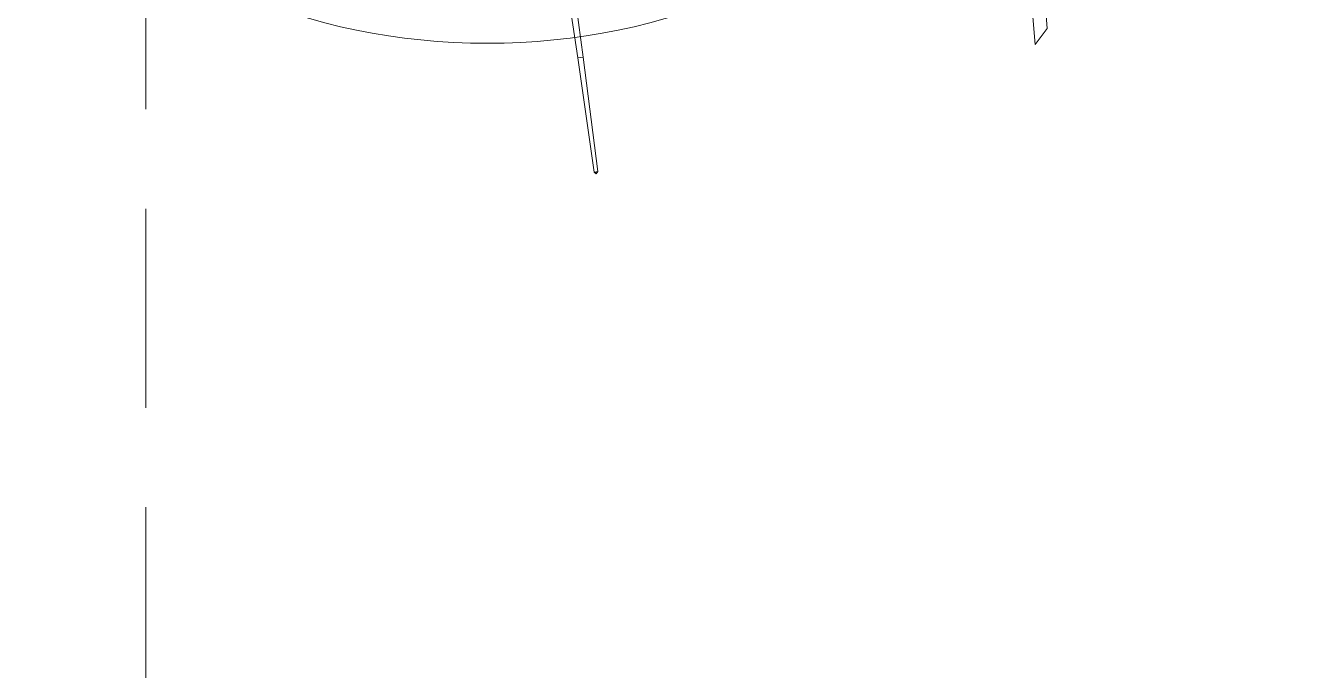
# Model space of a CAD drawing. Header units: centimetres. Extents: x 5488 to 20269, y -31398 to -19684.
# Drawn here: x 6907.46 to 6948.42, y -23952.4 to -23931.83 of the extents above; entities that cross this region are included whole.
import ezdxf

# ---------------------------------------------------------------- set-up
doc = ezdxf.new("R2010")
doc.units = ezdxf.units.CM
doc.linetypes.add('HIDDEN', pattern=[9.525, 6.35, -3.175])
for name, color, linetype, lineweight in [('xxx_Auto_FURNISHED-01', 252, 'Continuous', 0), ('xxx_Auto_Kaplama_Ahşap Tarama', 16, 'Continuous', 5), ('xxx_Auto_Tefris_Silik', 252, 'Continuous', 13), ('xxx_Auto_Tefris_Tefris', 32, 'Continuous', 15)]:
    doc.layers.add(name, color=color, linetype=linetype, lineweight=lineweight)
doc.layers.add('xxx_Auto_LANDSCAPE', color=7, linetype='Continuous', lineweight=0, true_color=0x496639)

# ---------------------------------------------------------------- blocks, each defined once
blk = doc.blocks.new('agac0001')
at = {"layer": 'xxx_Auto_LANDSCAPE', "linetype": 'Continuous'}
for points in [[(-56.56, 34.26), (-51.89, 34.74)], [(-57.61, 33.09), (-56.56, 34.26)], [(-52.93, 33.57), (-57.61, 33.09)], [(-61.1, -2.51), (-52.06, -1.98)], [(-52.06, -1.98), (-42.44, -1.49)], [(-52.06, -1.98), (-52.03, -2.41)], [(-61.24, -2.67), (-61.1, -2.51)], [(-61.08, -2.8), (-61.24, -2.67)], [(-61.24, -2.67), (-61.09, -2.67)], [(-61.1, -2.51), (-61.08, -2.8)], [(-61.08, -2.8), (-52.03, -2.41)], [(-52.03, -2.41), (-42.39, -2.05)]]:
    blk.add_lwpolyline(points, dxfattribs=at)
blk = doc.blocks.new('A$C7365360F')
at = {"layer": 'xxx_Auto_FURNISHED-01'}
blk.add_circle((0.264, 0.108), 17.28, dxfattribs=at)
at = {"layer": 'xxx_Auto_LANDSCAPE', "xscale": 0.338688, "yscale": 0.338688, "zscale": 0.2074463999999999}
blk.add_blockref('agac0001', (0.079, 0.033), dxfattribs=at)

msp = doc.modelspace()

# ---------------------------------------------------------------- hatches: boundary and pattern name
at = {"layer": 'xxx_Auto_Kaplama_Ahşap Tarama'}
h = msp.add_hatch(dxfattribs=at)
h.set_pattern_fill('AR-CONC', color=256, scale=0.5)
h.set_pattern_definition([(50, (809.53, -3617.59), (91.09233, -7.96954), [9.525, -104.775]), (355, (809.53, -3617.59), (-17.6217, 95.52842), [7.62, -83.8203]), (100.45144, (817.12, -3618.255), (73.47062, 87.55888), [8.095, -89.04512]), (46.1842, (809.53, -3592.19), (135.5395, -21.02116), [14.2875, -157.1625]), (96.63556, (820.83, -3593.94), (118.70207, 123.71306), [12.1425, -133.5678]), (351.18415, (809.53, -3592.19), (118.70207, 123.71306), [11.43, -125.72987]), (21, (822.23, -3598.54), (75.8072, -51.1326), [9.525, -104.775]), (326, (822.23, -3598.54), (30.901, 92.09398), [7.62, -83.82]), (71.45144, (828.55, -3602.8), (106.7082, 40.96138), [8.095, -89.04497]), (37.5, (809.53, -3617.59), (1.5443, 42.27752), [0, -82.804, 0, -85.09, 0, -84.1375]), (7.5, (809.53, -3617.59), (33.40983, 50.09029), [0, -48.514, 0, -80.899, 0, -32.0675]), (327.5, (781.21, -3617.59), (67.795298, -2.864372), [0, -31.75, 0, -99.06, 0, -131.445]), (317.5, (768.51, -3617.59), (74.06459, 12.71325), [0, -41.275, 0, -65.786, 0, -93.345])])
edge = h.paths.add_edge_path()
edge.add_line((9312.934, -27555.319), (9330.626, -27555.319))
edge.add_arc((9330.626, -27548.319), 7, 270, 349.5592)
edge.add_arc((-12655703.852, 2009176.564), 12827763.879, 350.8642093147, 350.8644691226)
edge.add_line((9346.746, -27492.157), (9332.45, -27492.157))
edge.add_line((9332.45, -27492.157), (9332.449, -27061.102))
edge.add_line((9332.449, -27061.102), (9346.746, -27061.102))
edge.add_arc((-12660642.429, -2064524.007), 12832765.905, 9.1355309233, 9.1357906395)
edge.add_arc((9330.626, -27004.939), 7, 10.4408, 90)
edge.add_line((9330.626, -26997.939), (9312.934, -26997.939))
edge.add_arc((9312.934, -27004.939), 7, 90, 170.4864)
edge.add_arc((10864.464, -27276.629), 1582.138, 170.069442, 189.930558)
edge.add_arc((9312.934, -27548.319), 7, 189.5136, 270)

# ---------------------------------------------------------------- linework, layer by layer
at = {"layer": 'xxx_Auto_Tefris_Silik', "linetype": 'HIDDEN'}
msp.add_lwpolyline([(6911.292, -23137.572), (6911.292, -23959.01)], dxfattribs=at)

# ---------------------------------------------------------------- block references
at = {"layer": 'xxx_Auto_Tefris_Tefris', "xscale": -1.2, "yscale": 1.2, "rotation": 280.6128426569576}
msp.add_blockref('A$C7365360F', (6922.12, -23911.991), dxfattribs=at)

doc.saveas('drawing.dxf')
